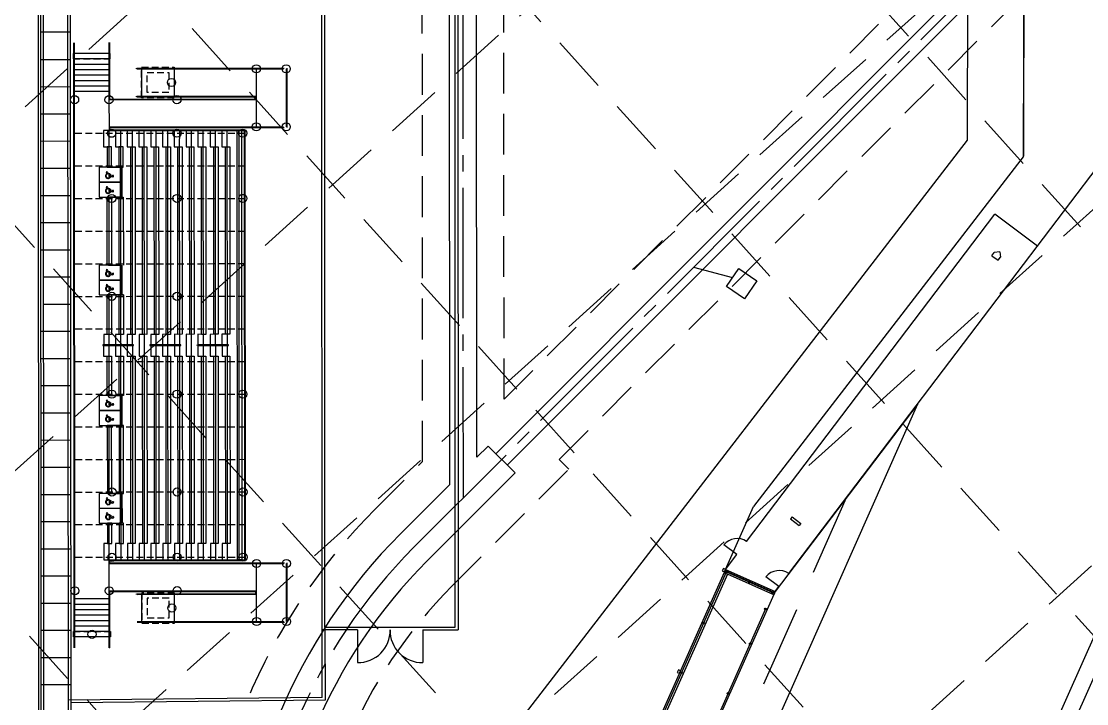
# Model space of a CAD drawing. Header units: inches. Extents: x 5194 to 8721, y 2249 to 5862.
# Drawn here: x 7253.5 to 7449.5, y 3494.7 to 3620.2 of the extents above; entities that cross this region are included whole.
import ezdxf

# ---------------------------------------------------------------- set-up
doc = ezdxf.new("R2010")
doc.units = ezdxf.units.IN
doc.header["$LTSCALE"] = 60
doc.header["$MEASUREMENT"] = 0
for name, pattern in [('03139 BASE$0$HIDDEN', [0.375, 0.25, -0.125]), ('DASHED2', [0.375, 0.25, -0.125]), ('HIDDEN', [0.375, 0.25, -0.125]), ('HIDDEN2', [0.1875, 0.125, -0.0625]), ('SCENT', [0.55, 0.4, -0.05, 0.05, -0.05])]:
    doc.linetypes.add(name, pattern=pattern)
for name, color, linetype in [('03139 BASE$0$A-CURB', 7, 'Continuous'), ('03139 BASE$0$A2ROOF-DS', 7, '03139 BASE$0$HIDDEN'), ('03139 BASE$0$AS-BLEACHERS', 7, 'Continuous'), ('03139 BASE$0$AS-FENCE', 7, 'FENCELINE1'), ('03139 BASE$0$AS-INFIELD', 8, 'Continuous'), ('03139 BASE$0$AS-PRK-SYM', 7, 'Continuous'), ('03139 BASE$0$AS-RISERS', 7, 'Continuous'), ('03139 BASE$0$AS-SEATS', 7, 'Continuous'), ('03139 BASE$0$AS-SLAB-BELOW', 7, '03139 BASE$0$HIDDEN'), ('03139 BASE$0$AS-STRINGER', 7, '03139 BASE$0$HIDDEN'), ('03139 BASE$0$AS-TRACK-CURB', 7, 'Continuous'), ('03139 BASE$0$AS-TRACK-STRIPE', 253, 'Continuous'), ('03139 BASE$0$AS-WALK', 7, 'Continuous'), ('03139 BASE$0$AS-WALKJOINTS', 253, 'Continuous'), ('03139 BASE$0$CCURB', 7, 'Continuous'), ('03139 BASE$0$CWALK', 7, 'Continuous'), ('03139 BASE$0$DUGOUT', 7, 'Continuous'), ('03139 BASE$0$pinlet', 7, 'Continuous'), ('03139 BASE$0$STRUCTURAL', 8, 'Continuous'), ('03139 BASE$0$WALL', 7, 'Continuous'), ('03139 TOPO$0$EP', 7, 'Continuous'), ('grid', 254, 'HIDDEN'), ('Pstm', 7, 'Continuous'), ('pstmcl', 8, 'SCENT'), ('stm-easement', 7, 'HIDDEN2')]:
    doc.layers.add(name, color=color, linetype=linetype)
doc.linetypes.add('FENCELINE1', pattern='A,0.25,-0.1,[133,ltypeshp.shx,S=0.1,R=0,X=-0.1,Y=0],-0.1,1', length=1.45)

# ---------------------------------------------------------------- blocks, each defined once
blk = doc.blocks.new('03139 BASE$0$football')
at = {"layer": '03139 BASE$0$AS-BLEACHERS'}
for centre in [(1105.8, 1868.2), (1061.6, 1819.1), (1200.9, 1782.5), (1156.7, 1733.4), (1147, 1701.8), (958.5, 1660), (994.8, 1643.4), (1049.7, 1593.9), (1254, 1605.4), (894.4, 1532), (1156.7, 1497.5), (843.5, 1475.6), (953.3, 1486.9), (1060.3, 1390.5), (1317.1, 1352.9), (1574.8, 1316.1), (1220.7, 1245.9), (1477.6, 1208.2), (1735.3, 1171.5), (1916.9, 1137), (1381.2, 1101.3), (1842.2, 1075.1), (1872.7, 1088), (1638, 1063.6), (2012, 1051.3), (1967.8, 1002.3), (1541.6, 956.7), (1745, 967.2), (1799.9, 917.6), (1820.1, 883.3), (1648.6, 860.2), (1699.5, 806.2), (1648.6, 749.8), (1745.4, 713.7)]:
    blk.add_circle(centre, 9, dxfattribs=at)
at = {"layer": '03139 BASE$0$AS-FENCE', "ltscale": 0.25}
blk.add_line((1843.1, 555), (597.5, 1677.8), dxfattribs=at)
at = {"layer": '03139 BASE$0$AS-PRK-SYM'}
for p, q in [((1008.4, 1421.9), (1009.5, 1422.5)), ((1008.4, 1421.9), (1009.8, 1419.1)), ((1009.5, 1422.5), (1010.4, 1420.8)), ((1009.8, 1419.1), (1015.8, 1422.1)), ((1010.4, 1420.8), (1016, 1423.6)), ((1012.1, 1419.3), (1013.8, 1420.1)), ((1015.8, 1422.1), (1020.1, 1418.2)), ((1016, 1423.6), (1020, 1419.9)), ((1017.7, 1423.4), (1018.6, 1424.4)), ((1017.7, 1423.4), (1020.8, 1420.6)), ((1018.6, 1424.4), (1021.8, 1421.5)), ((1020.8, 1420.6), (1020, 1419.9)), ((1020.1, 1418.2), (1026.4, 1424.1)), ((1024.4, 1424), (1021.8, 1421.5)), ((1022.3, 1419.1), (1023.3, 1420.1)), ((1032.9, 1399.8), (1034, 1400.4)), ((1032.9, 1399.8), (1034.3, 1397)), ((1034, 1400.4), (1034.9, 1398.7)), ((1034.3, 1397), (1040.3, 1400)), ((1034.9, 1398.7), (1040.5, 1401.5)), ((1036.6, 1397.2), (1038.3, 1398)), ((1040.3, 1400), (1044.6, 1396.1)), ((1040.5, 1401.5), (1044.6, 1397.8)), ((1042.3, 1401.3), (1043.1, 1402.3)), ((1042.3, 1401.3), (1045.3, 1398.5)), ((1043.1, 1402.3), (1046.3, 1399.4)), ((1044.6, 1396.1), (1050.9, 1402)), ((1045.3, 1398.5), (1044.6, 1397.8)), ((1048.9, 1401.9), (1046.3, 1399.4)), ((1046.8, 1397), (1047.8, 1398)), ((1168.8, 1277.3), (1170, 1277.9)), ((1168.8, 1277.3), (1170.2, 1274.5)), ((1170, 1277.9), (1170.8, 1276.2)), ((1170.2, 1274.5), (1176.2, 1277.4)), ((1170.8, 1276.2), (1176.4, 1278.9)), ((1172.6, 1274.7), (1174.2, 1275.5)), ((1176.2, 1277.4), (1180.5, 1273.6)), ((1176.4, 1278.9), (1180.5, 1275.3)), ((1178.2, 1278.8), (1179, 1279.7)), ((1178.2, 1278.8), (1181.3, 1276)), ((1179, 1279.7), (1182.2, 1276.9)), ((1180.5, 1273.6), (1186.9, 1279.5)), ((1181.3, 1276), (1180.5, 1275.3)), ((1184.8, 1279.3), (1182.2, 1276.9)), ((1182.7, 1274.5), (1183.7, 1275.4)), ((1193.3, 1255.2), (1194.5, 1255.8)), ((1193.3, 1255.2), (1194.7, 1252.4)), ((1194.5, 1255.8), (1195.3, 1254.1)), ((1194.7, 1252.4), (1200.7, 1255.3)), ((1195.3, 1254.1), (1200.9, 1256.8)), ((1197.1, 1252.6), (1198.8, 1253.4)), ((1200.7, 1255.3), (1205, 1251.5)), ((1200.9, 1256.8), (1205, 1253.2)), ((1202.7, 1256.7), (1203.5, 1257.6)), ((1202.7, 1256.7), (1205.8, 1253.9)), ((1203.5, 1257.6), (1206.7, 1254.8)), ((1205, 1251.5), (1211.4, 1257.4)), ((1205.8, 1253.9), (1205, 1253.2)), ((1209.4, 1257.3), (1206.7, 1254.8)), ((1207.2, 1252.4), (1208.2, 1253.3)), ((1382.7, 1084.5), (1383.9, 1085)), ((1382.7, 1084.5), (1384.1, 1081.6)), ((1383.9, 1085), (1384.7, 1083.3)), ((1384.1, 1081.6), (1390.1, 1084.6)), ((1384.7, 1083.3), (1390.3, 1086.1)), ((1386.5, 1081.9), (1388.2, 1082.7)), ((1390.1, 1084.6), (1394.4, 1080.7)), ((1390.3, 1086.1), (1394.4, 1082.4)), ((1392.1, 1086), (1393, 1086.9)), ((1392.1, 1086), (1395.2, 1083.2)), ((1393, 1086.9), (1396.1, 1084)), ((1394.4, 1080.7), (1400.8, 1086.7)), ((1395.2, 1083.2), (1394.4, 1082.4)), ((1398.8, 1086.5), (1396.1, 1084)), ((1396.6, 1081.7), (1397.6, 1082.6)), ((1407.3, 1062.4), (1408.4, 1062.9)), ((1407.3, 1062.4), (1408.7, 1059.5)), ((1408.4, 1062.9), (1409.2, 1061.2)), ((1408.7, 1059.5), (1414.6, 1062.5)), ((1409.2, 1061.2), (1414.8, 1064)), ((1411, 1059.8), (1412.7, 1060.6)), ((1414.6, 1062.5), (1418.9, 1058.6)), ((1414.8, 1064), (1418.9, 1060.3)), ((1416.6, 1063.9), (1417.5, 1064.8)), ((1416.6, 1063.9), (1419.7, 1061.1)), ((1417.5, 1064.8), (1420.6, 1062)), ((1418.9, 1058.6), (1425.3, 1064.6)), ((1419.7, 1061.1), (1418.9, 1060.3)), ((1423.3, 1064.4), (1420.6, 1062)), ((1421.1, 1059.6), (1422.1, 1060.5)), ((1545.2, 938.7), (1550.8, 941.5)), ((1550.8, 941.5), (1554.8, 937.8)), ((1552.5, 941.3), (1553.4, 942.3)), ((1552.5, 941.3), (1555.6, 938.6)), ((1553.4, 942.3), (1556.6, 939.4)), ((1554.8, 936.1), (1561.2, 942)), ((1559.2, 941.9), (1556.6, 939.4)), ((1543.2, 939.9), (1544.3, 940.4)), ((1543.2, 939.9), (1544.6, 937)), ((1544.3, 940.4), (1545.2, 938.7)), ((1544.6, 937), (1550.6, 940)), ((1546.9, 937.2), (1548.6, 938.1)), ((1550.6, 940), (1554.8, 936.1)), ((1555.6, 938.6), (1554.8, 937.8)), ((1557.1, 937), (1558.1, 938)), ((1567.7, 917.8), (1568.8, 918.3)), ((1567.7, 917.8), (1569.1, 914.9)), ((1568.8, 918.3), (1569.7, 916.6)), ((1569.1, 914.9), (1575.1, 917.9)), ((1569.7, 916.6), (1575.3, 919.4)), ((1575.1, 917.9), (1579.4, 914)), ((1575.3, 919.4), (1579.3, 915.7)), ((1577.1, 919.2), (1577.9, 920.2)), ((1577.1, 919.2), (1580.1, 916.5)), ((1577.9, 920.2), (1581.1, 917.3)), ((1579.4, 914), (1585.7, 919.9)), ((1583.7, 919.8), (1581.1, 917.3)), ((1571.4, 915.1), (1573.1, 916)), ((1580.1, 916.5), (1579.3, 915.7)), ((1581.6, 914.9), (1582.6, 915.9))]:
    blk.add_line(p, q, dxfattribs=at)
for centre, radius, start, end in [((1017.8, 1417.9), 5.88, 165.8522, 21.7802), ((1017.8, 1417.9), 4.61, 150.5253, 15.5378), ((1025.3, 1425.3), 1.6, 312.9719, 234.9473), ((1042.3, 1395.8), 5.88, 165.8522, 21.7802), ((1042.3, 1395.8), 4.61, 150.5253, 15.5378), ((1049.8, 1403.2), 1.6, 312.9719, 234.9473), ((1178.3, 1273.2), 5.88, 165.8522, 21.7802), ((1178.3, 1273.2), 4.61, 150.5253, 15.5378), ((1185.8, 1280.7), 1.6, 312.9719, 234.9473), ((1202.8, 1251.2), 5.88, 165.8522, 21.7802), ((1202.8, 1251.2), 4.61, 150.5253, 15.5378), ((1210.3, 1258.6), 1.6, 312.9719, 234.9473), ((1392.2, 1080.4), 5.88, 165.8522, 21.7802), ((1392.2, 1080.4), 4.61, 150.5253, 15.5378), ((1399.7, 1087.8), 1.6, 312.9719, 234.9473), ((1416.7, 1058.3), 5.88, 165.8522, 21.7802), ((1416.7, 1058.3), 4.61, 150.5253, 15.5378), ((1424.2, 1065.7), 1.6, 312.9719, 234.9473), ((1560.1, 943.2), 1.6, 312.9719, 234.9473), ((1552.6, 935.8), 5.88, 165.8522, 21.7802), ((1552.6, 935.8), 4.61, 150.5253, 15.5378), ((1584.6, 921.1), 1.6, 312.9719, 234.9473), ((1577.1, 913.7), 5.88, 165.8522, 21.7802), ((1577.1, 913.7), 4.61, 150.5253, 15.5378)]:
    blk.add_arc(centre, radius, start, end, dxfattribs=at)
at = {"layer": '03139 BASE$0$AS-RISERS'}
for p, q in [((883.7, 1624.1), (1101.7, 1865.8)), ((884.9, 1623.1), (1101.8, 1863.7)), ((1105.7, 1870.3), (1203, 1782.6)), ((1105.8, 1868.2), (1200.9, 1782.5)), ((1061.6, 1819.1), (1106.2, 1779)), ((895.1, 1535.1), (1110, 1773.5)), ((895.2, 1533), (1112.1, 1773.6)), ((929.4, 1582.9), (1106.2, 1779)), ((930.5, 1581.9), (1106.3, 1776.8)), ((939.8, 1492.8), (1196.9, 1778)), ((941.9, 1492.9), (1199, 1778.1)), ((1106.2, 1779), (1112.1, 1773.6)), ((1106.3, 1776.8), (1110, 1773.5)), ((1112.1, 1773.6), (1156.7, 1733.4)), ((945.6, 1489.5), (1145.1, 1710.9)), ((945.7, 1487.4), (1145.2, 1708.8)), ((1841.3, 1065.1), (1137.2, 1699.9)), ((1851.5, 1074.1), (1145.1, 1710.9)), ((1849.4, 1074), (1145.2, 1708.8)), ((940.3, 1684.5), (984.8, 1644.3)), ((940.3, 1684.5), (984.8, 1644.3)), ((1119.8, 1680.5), (1111.7, 1671.6)), ((1111.7, 1671.6), (1138.5, 1647.5)), ((1146.5, 1656.4), (1119.8, 1680.5)), ((1102.4, 1661.2), (1094.3, 1652.3)), ((1094.3, 1652.3), (1121.1, 1628.2)), ((1129.1, 1637.1), (1102.4, 1661.2)), ((1138.5, 1647.5), (1146.5, 1656.4)), ((1454, 1379.2), (1146.5, 1656.4)), ((882.9, 1623.1), (884, 1622.1)), ((892.1, 1631), (936.6, 1590.9)), ((892.1, 1631), (936.6, 1590.9)), ((1084.1, 1641), (1076.1, 1632.1)), ((1076.1, 1632.1), (1102.8, 1608)), ((1110.9, 1616.9), (1084.1, 1641)), ((1121.1, 1628.2), (1129.1, 1637.1)), ((1436.6, 1359.9), (1129.1, 1637.1)), ((818.6, 1600.3), (767.7, 1543.9)), ((800.8, 1616.4), (894.4, 1532)), ((801.8, 1617.5), (894.2, 1534.1)), ((1049.3, 1602.4), (1041.3, 1593.5)), ((1076, 1578.3), (1049.3, 1602.4)), ((1066.7, 1621.7), (1058.7, 1612.8)), ((1058.7, 1612.8), (1085.4, 1588.7)), ((1093.5, 1597.6), (1066.7, 1621.7)), ((1102.8, 1608), (1110.9, 1616.9)), ((1418.4, 1339.7), (1110.9, 1616.9)), ((827.5, 1592.3), (776.6, 1535.8)), ((836.4, 1584.3), (785.5, 1527.8)), ((845.3, 1576.2), (794.4, 1519.8)), ((928.6, 1581.9), (929.7, 1580.9)), ((1031.9, 1583.1), (1023.9, 1574.1)), ((1058.6, 1559), (1031.9, 1583.1)), ((1041.3, 1593.5), (1068, 1569.4)), ((1068, 1569.4), (1076, 1578.3)), ((1383.6, 1301.1), (1076, 1578.3)), ((1085.4, 1588.7), (1093.5, 1597.6)), ((1401, 1320.4), (1093.5, 1597.6)), ((1741.2, 664.3), (748.9, 1558.8)), ((1742.2, 665.4), (749.9, 1559.9)), ((854.2, 1568.2), (803.4, 1511.7)), ((863.2, 1560.1), (812.3, 1503.7)), ((1014.5, 1563.7), (1006.5, 1554.8)), ((1006.5, 1554.8), (1033.2, 1530.7)), ((1041.2, 1539.6), (1014.5, 1563.7)), ((1023.9, 1574.1), (1050.6, 1550)), ((1050.6, 1550), (1058.6, 1559)), ((1366.1, 1281.8), (1058.6, 1559)), ((872.1, 1552.1), (821.2, 1495.7)), ((881, 1544.1), (830.1, 1487.6)), ((894.4, 1532), (938.9, 1491.9)), ((997.1, 1544.4), (989, 1535.5)), ((989, 1535.5), (1015.8, 1511.4)), ((1023.8, 1520.3), (997.1, 1544.4)), ((1033.2, 1530.7), (1041.2, 1539.6)), ((1348.7, 1262.4), (1041.2, 1539.6)), ((962.3, 1505.8), (954.2, 1496.9)), ((989, 1481.7), (962.3, 1505.8)), ((979.7, 1525.1), (971.6, 1516.2)), ((971.6, 1516.2), (998.4, 1492.1)), ((1006.4, 1501), (979.7, 1525.1)), ((1015.8, 1511.4), (1023.8, 1520.3)), ((1331.3, 1243.1), (1023.8, 1520.3)), ((944.9, 1486.5), (936.8, 1477.6)), ((938.9, 1491.9), (944.9, 1486.5)), ((941, 1492), (944.7, 1488.6)), ((971.6, 1462.4), (944.9, 1486.5)), ((954.2, 1496.9), (981, 1472.8)), ((998.4, 1492.1), (1006.4, 1501)), ((1313.9, 1223.8), (1006.4, 1501)), ((936.8, 1477.6), (963.6, 1453.5)), ((963.6, 1453.5), (971.6, 1462.4)), ((1005, 1432.3), (971.6, 1462.4)), ((981, 1472.8), (989, 1481.7)), ((1022.4, 1451.6), (989, 1481.7)), ((1021.8, 1450.8), (1002.4, 1429.3)), ((1004, 1431.1), (1021.4, 1450.5)), ((1005, 1432.3), (1022.4, 1451.6)), ((1021.4, 1450.5), (1070.5, 1406.3)), ((1021.4, 1450.5), (1070.5, 1406.3)), ((1073.5, 1409.6), (1024.5, 1453.8)), ((1070.5, 1406.3), (1053.1, 1386.9)), ((1071.5, 1407.4), (1054.1, 1388.1)), ((1165.5, 1287.6), (1054.1, 1388.1)), ((1182.9, 1306.9), (1071.5, 1407.4)), ((1472.6, 1365.2), (1427.1, 1314.7)), ((1454, 1379.2), (1446, 1370.3)), ((1446, 1370.3), (1481.6, 1338.2)), ((1489.7, 1347.1), (1454, 1379.2)), ((1473.7, 1364.2), (1472.6, 1365.2)), ((1428.2, 1313.7), (1473.7, 1364.2)), ((1436.6, 1359.9), (1428.6, 1351)), ((1428.6, 1351), (1464.2, 1318.9)), ((1472.3, 1327.8), (1436.6, 1359.9)), ((1481.6, 1338.2), (1489.7, 1347.1)), ((1797.2, 1069.9), (1489.7, 1347.1)), ((1401, 1320.4), (1392.9, 1311.5)), ((1436.6, 1288.2), (1401, 1320.4)), ((1418.4, 1339.7), (1410.3, 1330.8)), ((1410.3, 1330.8), (1446, 1298.6)), ((1454, 1307.6), (1418.4, 1339.7)), ((1464.2, 1318.9), (1472.3, 1327.8)), ((1779.8, 1050.6), (1472.3, 1327.8)), ((1182.2, 1306.2), (1162.8, 1284.7)), ((1164.5, 1286.5), (1181.9, 1305.8)), ((1165.5, 1287.6), (1182.9, 1306.9)), ((1181.9, 1305.8), (1230.9, 1261.6)), ((1181.9, 1305.8), (1230.9, 1261.6)), ((1233.9, 1265), (1184.9, 1309.2)), ((1383.6, 1301.1), (1375.5, 1292.2)), ((1419.2, 1268.9), (1383.6, 1301.1)), ((1392.9, 1311.5), (1428.6, 1279.3)), ((1426.3, 1313.7), (1427.4, 1312.7)), ((1446, 1298.6), (1454, 1307.6)), ((1761.5, 1030.4), (1454, 1307.6)), ((1402.2, 1287), (1356.6, 1236.5)), ((1357.7, 1235.5), (1403.3, 1286)), ((1366.1, 1281.8), (1358.1, 1272.8)), ((1358.1, 1272.8), (1393.8, 1240.7)), ((1401.8, 1249.6), (1366.1, 1281.8)), ((1375.5, 1292.2), (1411.2, 1260)), ((1403.3, 1286), (1402.2, 1287)), ((1428.6, 1279.3), (1436.6, 1288.2)), ((1744.1, 1011), (1436.6, 1288.2)), ((1235.6, 1266.8), (1211.8, 1240.5)), ((1230.9, 1261.6), (1213.5, 1242.3)), ((1296.5, 1204.5), (1231.9, 1262.8)), ((1348.7, 1262.4), (1340.7, 1253.5)), ((1340.7, 1253.5), (1376.4, 1221.4)), ((1384.4, 1230.3), (1348.7, 1262.4)), ((1393.8, 1240.7), (1401.8, 1249.6)), ((1709.3, 972.4), (1401.8, 1249.6)), ((1411.2, 1260), (1419.2, 1268.9)), ((1726.7, 991.7), (1419.2, 1268.9)), ((1279.1, 1185.2), (1214.5, 1243.4)), ((1313.9, 1223.8), (1305.9, 1214.9)), ((1349.6, 1191.7), (1313.9, 1223.8)), ((1331.3, 1243.1), (1323.3, 1234.2)), ((1323.3, 1234.2), (1358.9, 1202.1)), ((1367, 1211), (1331.3, 1243.1)), ((1356.6, 1236.5), (1357.7, 1235.5)), ((1376.4, 1221.4), (1384.4, 1230.3)), ((1691.9, 953.1), (1384.4, 1230.3)), ((1314.8, 1153.1), (1245.7, 1215.3)), ((1332.5, 1209.7), (1287, 1159.2)), ((1288.1, 1158.2), (1333.6, 1208.7)), ((1296.5, 1204.5), (1288.5, 1195.6)), ((1332.2, 1172.4), (1296.5, 1204.5)), ((1305.9, 1214.9), (1341.5, 1182.8)), ((1333.6, 1208.7), (1332.5, 1209.7)), ((1358.9, 1202.1), (1367, 1211)), ((1674.5, 933.8), (1367, 1211)), ((1740.2, 1172.4), (1686.7, 1220.6)), ((1282.8, 1189.3), (1271.1, 1176.3)), ((1271.1, 1176.3), (1306.7, 1144.1)), ((1314.8, 1153.1), (1279.1, 1185.2)), ((1288.5, 1195.6), (1324.1, 1163.5)), ((1341.5, 1182.8), (1349.6, 1191.7)), ((1657.1, 914.5), (1349.6, 1191.7)), ((1287, 1159.2), (1288.1, 1158.2)), ((1306.7, 1144.1), (1314.8, 1153.1)), ((1377.1, 1096.8), (1314.8, 1153.1)), ((1324.1, 1163.5), (1332.2, 1172.4)), ((1394.6, 1116.1), (1332.2, 1172.4)), ((1655.7, 849.5), (1912.8, 1134.7)), ((1655.8, 847.3), (1912.9, 1132.6)), ((2014.1, 1051.4), (1916.8, 1139.1)), ((2012, 1051.3), (1916.9, 1137)), ((1396.1, 1113.4), (1376.7, 1091.8)), ((1378.4, 1093.7), (1395.8, 1113)), ((1379.4, 1094.8), (1396.8, 1114.1)), ((1395.8, 1113), (1444.8, 1068.8)), ((1395.8, 1113), (1444.8, 1068.8)), ((1447.8, 1072.1), (1398.8, 1116.3)), ((1917.3, 1047.8), (1872.7, 1088)), ((1444.8, 1068.8), (1427.4, 1049.5)), ((1445.8, 1069.9), (1428.4, 1050.6)), ((1557.2, 969.5), (1445.8, 1069.9)), ((1649.8, 852.7), (1849.4, 1074)), ((1652, 852.8), (1851.5, 1074.1)), ((1797.2, 1069.9), (1789.1, 1061)), ((1789.1, 1061), (1815.9, 1036.9)), ((1823.9, 1045.8), (1797.2, 1069.9)), ((1539.8, 950.2), (1428.4, 1050.6)), ((1700.3, 807.2), (1917.3, 1047.8)), ((1702.5, 807.3), (1917.4, 1045.7)), ((1745.3, 847.4), (1921.1, 1042.3)), ((1746.5, 846.4), (1923.2, 1042.5)), ((1779.8, 1050.6), (1771.7, 1041.7)), ((1771.7, 1041.7), (1798.5, 1017.6)), ((1806.5, 1026.5), (1779.8, 1050.6)), ((1791, 806.2), (2008, 1046.9)), ((1792.1, 805.2), (2010.1, 1047)), ((1815.9, 1036.9), (1823.9, 1045.8)), ((1923.2, 1042.5), (1917.3, 1047.8)), ((1921.1, 1042.3), (1917.4, 1045.7)), ((1967.8, 1002.3), (1923.2, 1042.5)), ((1761.5, 1030.4), (1753.5, 1021.4)), ((1753.5, 1021.4), (1780.2, 997.3)), ((1788.3, 1006.3), (1761.5, 1030.4)), ((1798.5, 1017.6), (1806.5, 1026.5)), ((1726.7, 991.7), (1718.7, 982.8)), ((1753.4, 967.6), (1726.7, 991.7)), ((1744.1, 1011), (1736.1, 1002.1)), ((1736.1, 1002.1), (1762.8, 978)), ((1770.9, 986.9), (1744.1, 1011)), ((1780.2, 997.3), (1788.3, 1006.3)), ((1556.6, 968.7), (1537.1, 947.2)), ((1538.8, 949.1), (1556.2, 968.4)), ((1539.8, 950.2), (1557.2, 969.5)), ((1556.2, 968.4), (1605.3, 924.2)), ((1556.2, 968.4), (1605.3, 924.2)), ((1608.3, 927.5), (1559.2, 971.7)), ((1709.3, 972.4), (1701.3, 963.5)), ((1736, 948.3), (1709.3, 972.4)), ((1718.7, 982.8), (1745.4, 958.7)), ((1745.4, 958.7), (1753.4, 967.6)), ((1762.8, 978), (1770.9, 986.9)), ((1691.9, 953.1), (1683.9, 944.2)), ((1683.9, 944.2), (1710.6, 920.1)), ((1718.6, 929), (1691.9, 953.1)), ((1701.3, 963.5), (1728, 939.4)), ((1728, 939.4), (1736, 948.3)), ((1639.7, 895.2), (1606.3, 925.3)), ((1660.8, 918.6), (1649, 905.6)), ((1674.5, 933.8), (1666.5, 924.9)), ((1666.5, 924.9), (1693.2, 900.8)), ((1701.2, 909.7), (1674.5, 933.8)), ((1710.6, 920.1), (1718.6, 929)), ((1622.3, 875.9), (1588.8, 906)), ((1639.7, 895.2), (1631.6, 886.3)), ((1666.4, 871.1), (1639.7, 895.2)), ((1649, 905.6), (1675.8, 881.5)), ((1683.8, 890.4), (1657.1, 914.5)), ((1693.2, 900.8), (1701.2, 909.7)), ((1846.4, 867.7), (1801.9, 907.8)), ((1622.3, 875.9), (1614.2, 867)), ((1649, 851.8), (1622.3, 875.9)), ((1631.6, 886.3), (1658.4, 862.2)), ((1658.4, 862.2), (1666.4, 871.1)), ((1675.8, 881.5), (1683.8, 890.4)), ((1614.2, 867), (1641, 842.8)), ((1641, 842.8), (1649, 851.8)), ((1654.9, 846.4), (1649, 851.8)), ((1654.8, 848.5), (1651.1, 851.9)), ((1798.2, 814.2), (1753.7, 854.4)), ((1699.5, 806.2), (1654.9, 846.4)), ((1745.6, 845.4), (1744.5, 846.4)), ((1793.1, 721.9), (1699.5, 806.2)), ((1794.1, 723), (1701.6, 806.3)), ((1712.9, 794.2), (1662, 737.7)), ((1721.8, 786.1), (1670.9, 729.7)), ((1730.7, 778.1), (1679.8, 721.7)), ((1739.6, 770.1), (1688.7, 713.6)), ((1748.5, 762), (1697.6, 705.6)), ((1757.4, 754), (1706.6, 697.6)), ((1766.4, 746), (1715.5, 689.5)), ((1775.3, 737.9), (1724.4, 681.5)), ((1794.1, 723), (1793.1, 721.9))]:
    blk.add_line(p, q, dxfattribs=at)
at = {"layer": '03139 BASE$0$AS-SEATS'}
for p, q in [((1134.5, 1696.9), (1140.9, 1703.9)), ((1838.7, 1062.1), (1134.5, 1696.9)), ((1140.9, 1703.9), (1845, 1069.2)), ((1143.8, 1653.5), (1150.2, 1660.5)), ((1451.3, 1376.3), (1143.8, 1653.5)), ((1150.2, 1660.5), (1457.7, 1383.3)), ((1126.4, 1634.2), (1132.8, 1641.2)), ((1433.9, 1357), (1126.4, 1634.2)), ((1132.8, 1641.2), (1440.3, 1364)), ((1090.8, 1594.6), (1097.1, 1601.7)), ((1097.1, 1601.7), (1404.6, 1324.5)), ((1108.2, 1613.9), (1114.5, 1621)), ((1415.7, 1336.7), (1108.2, 1613.9)), ((1114.5, 1621), (1422.1, 1343.8)), ((1073.4, 1575.3), (1079.7, 1582.3)), ((1079.7, 1582.3), (1387.2, 1305.2)), ((1398.3, 1317.4), (1090.8, 1594.6)), ((1056, 1556), (1062.3, 1563)), ((1363.5, 1278.8), (1056, 1556)), ((1062.3, 1563), (1369.8, 1285.8)), ((1380.9, 1298.1), (1073.4, 1575.3)), ((1038.6, 1536.7), (1044.9, 1543.7)), ((1346.1, 1259.5), (1038.6, 1536.7)), ((1044.9, 1543.7), (1352.4, 1266.5)), ((1021.1, 1517.4), (1027.5, 1524.4)), ((1328.6, 1240.2), (1021.1, 1517.4)), ((1027.5, 1524.4), (1335, 1247.2)), ((992.7, 1485.8), (986.3, 1478.7)), ((1026.1, 1455.7), (992.7, 1485.8)), ((1003.7, 1498), (1010.1, 1505.1)), ((1311.2, 1220.9), (1003.7, 1498)), ((1311.2, 1220.9), (1003.7, 1498)), ((1010.1, 1505.1), (1317.6, 1227.9)), ((975.3, 1466.5), (968.9, 1459.4)), ((968.9, 1459.4), (1002.3, 1429.3)), ((1008.7, 1436.4), (975.3, 1466.5)), ((986.3, 1478.7), (1019.7, 1448.6)), ((1022.4, 1451.6), (990.3, 1415.9)), ((1002.3, 1429.3), (1008.7, 1436.4)), ((1019.7, 1448.6), (1026.1, 1455.7)), ((1047, 1429.5), (1022.4, 1451.6)), ((1024.5, 1453.8), (1023.4, 1452.7)), ((1023.4, 1452.7), (1071.4, 1409.5)), ((1023.4, 1452.7), (1023.4, 1452.7)), ((1023.4, 1452.7), (1023.4, 1452.7)), ((1073.5, 1409.6), (1024.5, 1453.8)), ((990.3, 1415.9), (1014.8, 1393.8)), ((1047, 1429.5), (1014.8, 1393.8)), ((1014.8, 1393.8), (1047, 1429.5)), ((1071.5, 1407.4), (1047, 1429.5)), ((1068.8, 1404.4), (1075.1, 1411.5)), ((1075.1, 1411.5), (1186.6, 1311)), ((1014.8, 1393.8), (1039.3, 1371.7)), ((1039.3, 1371.7), (1071.5, 1407.4)), ((1051.4, 1385.1), (1057.7, 1392.1)), ((1057.7, 1392.1), (1169.2, 1291.7)), ((1180.2, 1304), (1068.8, 1404.4)), ((1180.2, 1304), (1068.8, 1404.4)), ((1071.4, 1409.5), (1071.4, 1409.5)), ((1071.4, 1409.5), (1072.5, 1408.5)), ((1072.5, 1408.5), (1073.5, 1409.6)), ((1162.8, 1284.7), (1051.4, 1385.1)), ((1162.8, 1284.7), (1051.4, 1385.1)), ((1457.7, 1383.3), (1451.3, 1376.3)), ((1422.1, 1343.8), (1415.7, 1336.7)), ((1440.3, 1364), (1433.9, 1357)), ((1487, 1344.1), (1493.4, 1351.2)), ((1794.5, 1066.9), (1487, 1344.1)), ((1493.4, 1351.2), (1800.9, 1074)), ((1404.6, 1324.5), (1398.3, 1317.4)), ((1469.6, 1324.8), (1476, 1331.9)), ((1777.1, 1047.6), (1469.6, 1324.8)), ((1476, 1331.9), (1783.5, 1054.7)), ((1182.9, 1306.9), (1150.7, 1271.3)), ((1207.4, 1284.8), (1182.9, 1306.9)), ((1183.9, 1308.1), (1231.8, 1264.9)), ((1233.9, 1265), (1184.9, 1309.2)), ((1387.2, 1305.2), (1380.9, 1298.1)), ((1451.3, 1304.6), (1457.7, 1311.6)), ((1758.8, 1027.4), (1451.3, 1304.6)), ((1457.7, 1311.6), (1765.2, 1034.4)), ((1150.7, 1271.3), (1175.3, 1249.2)), ((1169.2, 1291.7), (1162.8, 1284.7)), ((1207.4, 1284.8), (1175.3, 1249.2)), ((1175.3, 1249.2), (1207.4, 1284.8)), ((1231.9, 1262.8), (1207.4, 1284.8)), ((1369.8, 1285.8), (1363.5, 1278.8)), ((1416.5, 1266), (1422.9, 1273)), ((1422.9, 1273), (1730.4, 995.8)), ((1433.9, 1285.3), (1440.3, 1292.3)), ((1741.4, 1008.1), (1433.9, 1285.3)), ((1440.3, 1292.3), (1747.8, 1015.1)), ((1175.3, 1249.2), (1199.8, 1227.1)), ((1199.8, 1227.1), (1231.9, 1262.8)), ((1211.8, 1240.5), (1218.2, 1247.5)), ((1218.2, 1247.5), (1282.8, 1189.3)), ((1229.2, 1259.8), (1235.6, 1266.8)), ((1293.8, 1201.5), (1229.2, 1259.8)), ((1231.8, 1264.9), (1231.8, 1264.9)), ((1231.8, 1264.9), (1232.9, 1263.9)), ((1232.9, 1263.9), (1233.9, 1265)), ((1235.6, 1266.8), (1300.2, 1208.6)), ((1335, 1247.2), (1328.6, 1240.2)), ((1352.4, 1266.5), (1346.1, 1259.5)), ((1399.1, 1246.6), (1405.5, 1253.7)), ((1405.5, 1253.7), (1713, 976.5)), ((1724, 988.8), (1416.5, 1266)), ((1276.4, 1182.2), (1211.8, 1240.5)), ((1317.6, 1227.9), (1311.2, 1220.9)), ((1381.7, 1227.3), (1388.1, 1234.4)), ((1689.2, 950.1), (1381.7, 1227.3)), ((1388.1, 1234.4), (1695.6, 957.2)), ((1706.6, 969.5), (1399.1, 1246.6)), ((1300.2, 1208.6), (1293.8, 1201.5)), ((1364.3, 1208), (1370.7, 1215.1)), ((1671.8, 930.8), (1364.3, 1208)), ((1370.7, 1215.1), (1678.2, 937.9)), ((1329.5, 1169.4), (1335.8, 1176.5)), ((1335.8, 1176.5), (1400.5, 1118.2)), ((1346.9, 1188.7), (1353.3, 1195.8)), ((1654.4, 911.5), (1346.9, 1188.7)), ((1654.4, 911.5), (1346.9, 1188.7)), ((1353.3, 1195.8), (1660.8, 918.6)), ((1312.1, 1150.1), (1318.4, 1157.1)), ((1318.4, 1157.1), (1383.1, 1098.9)), ((1394.1, 1111.1), (1329.5, 1169.4)), ((1376.7, 1091.8), (1312.1, 1150.1)), ((1396.8, 1114.1), (1364.7, 1078.5)), ((1400.5, 1118.2), (1394.1, 1111.1)), ((1421.3, 1092), (1396.8, 1114.1)), ((1398.8, 1116.3), (1397.8, 1115.2)), ((1397.8, 1115.2), (1445.7, 1072)), ((1397.8, 1115.2), (1397.8, 1115.2)), ((1397.8, 1115.2), (1397.8, 1115.2)), ((1447.8, 1072.1), (1398.8, 1116.3)), ((1383.1, 1098.9), (1376.7, 1091.8)), ((1421.3, 1092), (1389.2, 1056.4)), ((1389.2, 1056.4), (1421.3, 1092)), ((1445.8, 1069.9), (1421.3, 1092)), ((1364.7, 1078.5), (1389.2, 1056.4)), ((1413.7, 1034.3), (1445.8, 1069.9)), ((1449.5, 1074), (1443.1, 1066.9)), ((1443.1, 1066.9), (1554.6, 966.5)), ((1445.7, 1072), (1445.7, 1072)), ((1445.7, 1072), (1446.8, 1071)), ((1446.8, 1071), (1447.8, 1072.1)), ((1560.9, 973.6), (1449.5, 1074)), ((1800.9, 1074), (1794.5, 1066.9)), ((1845, 1069.2), (1838.7, 1062.1)), ((1389.2, 1056.4), (1413.7, 1034.3)), ((1432.1, 1054.7), (1425.7, 1047.6)), ((1425.7, 1047.6), (1537.1, 947.2)), ((1543.5, 954.3), (1432.1, 1054.7)), ((1783.5, 1054.7), (1777.1, 1047.6)), ((1747.8, 1015.1), (1741.4, 1008.1)), ((1765.2, 1034.4), (1758.8, 1027.4)), ((1730.4, 995.8), (1724, 988.8)), ((1557.2, 969.5), (1525.1, 933.8)), ((1554.6, 966.5), (1560.9, 973.6)), ((1581.7, 947.4), (1557.2, 969.5)), ((1559.2, 971.7), (1558.2, 970.6)), ((1558.2, 970.6), (1606.1, 927.4)), ((1558.2, 970.6), (1558.2, 970.6)), ((1558.2, 970.6), (1558.2, 970.6)), ((1608.3, 927.5), (1559.2, 971.7)), ((1713, 976.5), (1706.6, 969.5)), ((1537.1, 947.2), (1543.5, 954.3)), ((1581.7, 947.4), (1549.6, 911.7)), ((1549.6, 911.7), (1581.7, 947.4)), ((1606.3, 925.3), (1581.7, 947.4)), ((1695.6, 957.2), (1689.2, 950.1)), ((1525.1, 933.8), (1549.6, 911.7)), ((1574.1, 889.6), (1606.3, 925.3)), ((1609.9, 929.4), (1603.6, 922.3)), ((1603.6, 922.3), (1637, 892.2)), ((1643.4, 899.3), (1609.9, 929.4)), ((1678.2, 937.9), (1671.8, 930.8)), ((1549.6, 911.7), (1574.1, 889.6)), ((1592.5, 910.1), (1586.2, 903)), ((1586.2, 903), (1619.6, 872.9)), ((1625.9, 880), (1592.5, 910.1)), ((1637, 892.2), (1643.4, 899.3)), ((1619.6, 872.9), (1625.9, 880))]:
    blk.add_line(p, q, dxfattribs=at)
at = {"layer": '03139 BASE$0$AS-SLAB-BELOW'}
for p, q in [((889.3, 1633.5), (937.5, 1687)), ((906.2, 1634.4), (938.4, 1670.1)), ((937.5, 1687), (987.6, 1641.8)), ((938.4, 1670.1), (970.7, 1641)), ((939.4, 1588.4), (889.3, 1633.5)), ((938.5, 1605.3), (906.2, 1634.4)), ((970.7, 1641), (938.5, 1605.3)), ((987.6, 1641.8), (939.4, 1588.4)), ((820.6, 1602.5), (765.7, 1541.6)), ((829.5, 1594.5), (820.6, 1602.5)), ((774.6, 1533.6), (829.5, 1594.5)), ((765.7, 1541.6), (774.6, 1533.6)), ((1799.1, 910.3), (1750.9, 856.9)), ((1849.2, 865.1), (1799.1, 910.3)), ((1800, 893.4), (1767.8, 857.7)), ((1832.3, 864.3), (1800, 893.4)), ((1750.9, 856.9), (1801, 811.7)), ((1767.8, 857.7), (1800.1, 828.6)), ((1800.1, 828.6), (1832.3, 864.3)), ((1801, 811.7), (1849.2, 865.1)), ((1713.5, 687.3), (1768.4, 748.2)), ((1777.3, 740.2), (1722.4, 679.3)), ((1768.4, 748.2), (1777.3, 740.2)), ((1722.4, 679.3), (1713.5, 687.3))]:
    blk.add_line(p, q, dxfattribs=at)
at = {"layer": '03139 BASE$0$AS-STRINGER'}
for p, q in [((899.3, 1427), (1149.7, 1704.8)), ((952.7, 1378.8), (1203.2, 1656.5)), ((1006.2, 1330.5), (1256.6, 1608.3)), ((1059.7, 1282.3), (1310.1, 1560.1)), ((1113.2, 1234.1), (1363.6, 1511.9)), ((1166.7, 1185.9), (1417.1, 1463.7)), ((1220.1, 1137.7), (1470.6, 1415.5)), ((1273.6, 1089.5), (1524, 1367.3)), ((1327.1, 1041.3), (1577.5, 1319.1)), ((1380.6, 993.1), (1631, 1270.9)), ((1434.1, 944.9), (1684.5, 1222.7)), ((1487.5, 896.7), (1737.9, 1174.5)), ((1541, 848.5), (1791.4, 1126.3)), ((1594.5, 800.3), (1844.9, 1078.1))]:
    blk.add_line(p, q, dxfattribs=at)
at = {"layer": '03139 BASE$0$AS-TRACK-CURB'}
for p, q in [((2661.9, -255.9), (-262.3, 2380.2)), ((2657.9, -260.3), (-266.4, 2375.7))]:
    blk.add_line(p, q, dxfattribs=at)
at = {"layer": '03139 BASE$0$AS-TRACK-STRIPE'}
blk.add_line((2654.6, -264), (-269.7, 2372), dxfattribs=at)
at = {"layer": '03139 BASE$0$AS-WALK'}
blk.add_line((2702.1, -211.3), (-222.2, 2424.7), dxfattribs=at)
at = {"layer": '03139 BASE$0$AS-WALKJOINTS'}
for p, q in [((727.2, 1569), (683, 1519.9)), ((727.6, 1479.8), (771.7, 1528.8)), ((772.1, 1439.6), (816.3, 1488.6)), ((816.7, 1399.4), (860.9, 1448.4)), ((861.3, 1359.2), (905.4, 1408.3)), ((905.8, 1319.1), (950, 1368.1)), ((950.4, 1278.9), (994.6, 1327.9)), ((995, 1238.7), (1039.1, 1287.7)), ((1039.5, 1198.5), (1083.7, 1247.6)), ((1088.1, 1162.8), (1128.3, 1207.4)), ((1132.7, 1122.7), (1172.8, 1167.2)), ((1173.2, 1078), (1217.4, 1127.1)), ((1217.8, 1037.9), (1262, 1086.9)), ((1262.3, 997.7), (1306.5, 1046.7)), ((1306.9, 957.5), (1351.1, 1006.5)), ((1351.5, 917.3), (1395.7, 966.4)), ((1396, 877.2), (1440.2, 926.2)), ((1440.6, 837), (1484.8, 886)), ((1485.2, 796.8), (1529.4, 845.8)), ((1529.7, 756.6), (1573.9, 805.7)), ((1574.3, 716.5), (1618.5, 765.5)), ((1618.9, 676.3), (1663.1, 725.3)), ((1663.4, 636.1), (1707.6, 685.1)), ((1708.5, 596.5), (1752.2, 645)), ((1752.6, 555.8), (1796.8, 604.8))]:
    blk.add_line(p, q, dxfattribs=at)

msp = doc.modelspace()

# ---------------------------------------------------------------- linework, layer by layer
at = {"layer": '03139 BASE$0$A-CURB', "ltscale": 100}
msp.add_line((7383.22, 3519.04), (7391.9, 3515.18), dxfattribs=at)
at = {"layer": '03139 BASE$0$A2ROOF-DS'}
for points in [[(7382.89, 3518.91), (7383.09, 3519.37), (7382.71, 3519.54), (7382.51, 3519.08)], [(7374.6, 3500.25), (7374.8, 3500.71), (7374.42, 3500.88), (7374.22, 3500.42)]]:
    msp.add_lwpolyline(points, close=True, dxfattribs=at)
at = {"layer": '03139 BASE$0$AS-FENCE', "ltscale": 0.25}
for p, q in [((7394.74, 3518.6), (7524.2, 3689.15)), ((7308.88, 3495.8), (7308.85, 3625.44)), ((7333.85, 3625.27), (7333.88, 3508.23)), ((7386.98, 3524.49), (7432.64, 3584.72)), ((7385.16, 3522.09), (7382.79, 3523.89)), ((7383.09, 3519.37), (7385.16, 3522.09)), ((7392.92, 3516.21), (7390.54, 3518.01)), ((7392.23, 3515.31), (7392.92, 3516.21)), ((7315.38, 3508.22), (7308.88, 3508.22)), ((7315.38, 3508.22), (7315.38, 3502.22)), ((7327.38, 3508.23), (7327.38, 3502.23)), ((7327.38, 3508.23), (7333.88, 3508.23)), ((7308.88, 3495.8), (7262.19, 3495.28))]:
    msp.add_line(p, q, dxfattribs=at)
at = {"layer": '03139 BASE$0$AS-FENCE'}
msp.add_line((7440.47, 3578.8), (7432.64, 3584.72), dxfattribs=at)
at = {"layer": '03139 BASE$0$AS-FENCE', "ltscale": 0.25}
for centre, radius, start, end in [((7385.2, 3521.88), 3.15, 55.7479, 140.2871), ((7392.96, 3516), 3.15, 55.7479, 140.2871), ((7315.5, 3508.11), 5.89, 268.8988, 1.1428), ((7327.26, 3508.11), 5.89, 178.8935, 271.1374)]:
    msp.add_arc(centre, radius, start, end, dxfattribs=at)
at = {"layer": '03139 BASE$0$AS-INFIELD'}
for p, q in [((7407.73, 3402.4), (7533.58, 3685.7)), ((7432.12, 3577.07), (7432.55, 3577.64)), ((7432.12, 3577.07), (7432.55, 3577.64)), ((7433.54, 3577.77), (7432.55, 3577.64)), ((7433.54, 3577.77), (7433.68, 3576.78)), ((7432.12, 3577.07), (7433.25, 3576.22)), ((7433.25, 3576.22), (7433.68, 3576.78)), ((7379.02, 3460.94), (7418.45, 3549.84)), ((7418.45, 3549.84), (7392.23, 3515.31)), ((7395.34, 3529.04), (7395.03, 3528.64)), ((7395.03, 3528.64), (7396.63, 3527.43)), ((7395.34, 3529.04), (7396.93, 3527.83)), ((7396.93, 3527.83), (7396.63, 3527.43)), ((7410.12, 3415.18), (7456.12, 3518.76)), ((7392.23, 3515.31), (7375.72, 3478.14))]:
    msp.add_line(p, q, dxfattribs=at)
at = {"layer": '03139 BASE$0$CCURB'}
for p, q in [((7309.38, 3508.72), (7309.28, 3884.25)), ((7333.38, 3508.73), (7333.35, 3630.73)), ((7309.38, 3508.72), (7333.38, 3508.73))]:
    msp.add_line(p, q, dxfattribs=at)
at = {"layer": '03139 BASE$0$CWALK', "ltscale": 100}
for p, q in [((7427.58, 3598.35), (7345.2, 3491.52)), ((7437.84, 3595.28), (7388.24, 3530.96)), ((7309.43, 3495.3), (7262.69, 3494.8))]:
    msp.add_line(p, q, dxfattribs=at)
at = {"layer": '03139 BASE$0$CWALK'}
for p, q in [((7383.09, 3519.37), (7388.24, 3530.96)), ((7309.4, 3508.72), (7309.41, 3495.3))]:
    msp.add_line(p, q, dxfattribs=at)
for points in [[(7438.14, 3693.71), (7437.84, 3595.28)], [(7427.72, 3678.12), (7427.54, 3598.3)], [(7437.98, 3631.5), (7437.92, 3595.39)]]:
    msp.add_lwpolyline(points, dxfattribs=at)
at = {"layer": '03139 BASE$0$DUGOUT'}
for p, q in [((7366.75, 3481.76), (7383.26, 3518.93)), ((7382.82, 3518.76), (7383.43, 3518.49)), ((7383.26, 3518.93), (7391.79, 3515.14)), ((7390.44, 3512.09), (7376.66, 3481.01))]:
    msp.add_line(p, q, dxfattribs=at)
at = {"layer": '03139 BASE$0$pinlet', "color": 5}
msp.add_lwpolyline([(7385.52, 3574.7), (7388.83, 3572.45), (7386.58, 3569.14), (7383.27, 3571.39)], close=True, dxfattribs=at)
at = {"layer": '03139 BASE$0$STRUCTURAL'}
for points in [[(7383.41, 3518.95), (7383.34, 3518.8, -0.414214), (7383.29, 3518.78), (7383.13, 3518.85, -0.414214), (7383.11, 3518.9), (7383.18, 3519.05, -0.414214), (7383.24, 3519.07), (7383.39, 3519.01, -0.414214), (7383.41, 3518.95)], [(7383.39, 3518.96), (7383.32, 3518.81, -0.414214), (7383.3, 3518.8), (7383.14, 3518.86, -0.414214), (7383.13, 3518.89), (7383.2, 3519.04, -0.414214), (7383.23, 3519.06), (7383.38, 3518.99, -0.414214), (7383.39, 3518.96)], [(7387.67, 3517.06), (7387.61, 3516.9, -0.414214), (7387.55, 3516.88), (7387.4, 3516.95, -0.414214), (7387.38, 3517.01), (7387.45, 3517.16, -0.414214), (7387.5, 3517.18), (7387.65, 3517.11, -0.414214), (7387.67, 3517.06)], [(7387.66, 3517.07), (7387.59, 3516.91, -0.414214), (7387.56, 3516.9), (7387.41, 3516.97, -0.414214), (7387.4, 3517), (7387.46, 3517.15, -0.414214), (7387.49, 3517.16), (7387.64, 3517.09, -0.414214), (7387.66, 3517.07)], [(7391.94, 3515.16), (7391.87, 3515.01, -0.414214), (7391.82, 3514.99), (7391.66, 3515.06, -0.414214), (7391.64, 3515.11), (7391.71, 3515.26, -0.414214), (7391.77, 3515.29), (7391.92, 3515.22, -0.414214), (7391.94, 3515.16)], [(7391.92, 3515.17), (7391.85, 3515.02, -0.414214), (7391.82, 3515.01), (7391.67, 3515.08, -0.414214), (7391.66, 3515.1), (7391.73, 3515.26, -0.414214), (7391.76, 3515.27), (7391.91, 3515.2, -0.414214), (7391.92, 3515.17)], [(7390.59, 3512.12), (7390.52, 3511.96, -0.414214), (7390.46, 3511.94), (7390.31, 3512.01, -0.414214), (7390.29, 3512.07), (7390.36, 3512.22, -0.414214), (7390.41, 3512.24), (7390.56, 3512.17, -0.414214), (7390.59, 3512.12)], [(7390.57, 3512.12), (7390.5, 3511.97, -0.414214), (7390.47, 3511.96), (7390.32, 3512.03, -0.414214), (7390.31, 3512.06), (7390.38, 3512.21, -0.414214), (7390.4, 3512.22), (7390.56, 3512.15, -0.414214), (7390.57, 3512.12)], [(7379.24, 3509.5), (7379.17, 3509.35, -0.414214), (7379.11, 3509.33), (7378.96, 3509.39, -0.414214), (7378.94, 3509.45), (7379.01, 3509.6, -0.414214), (7379.06, 3509.62), (7379.21, 3509.55, -0.414214), (7379.24, 3509.5)], [(7379.22, 3509.51), (7379.15, 3509.36, -0.414214), (7379.12, 3509.34), (7378.97, 3509.41, -0.414214), (7378.96, 3509.44), (7379.03, 3509.59, -0.414214), (7379.05, 3509.6), (7379.21, 3509.53, -0.414214), (7379.22, 3509.51)], [(7387.77, 3505.71), (7387.7, 3505.56, -0.414214), (7387.64, 3505.54), (7387.49, 3505.6, -0.414214), (7387.47, 3505.66), (7387.54, 3505.81, -0.414214), (7387.59, 3505.83), (7387.74, 3505.76, -0.414214), (7387.77, 3505.71)], [(7387.75, 3505.72), (7387.68, 3505.57, -0.414214), (7387.65, 3505.56), (7387.5, 3505.62, -0.414214), (7387.49, 3505.65), (7387.56, 3505.8, -0.414214), (7387.58, 3505.81), (7387.74, 3505.75, -0.414214), (7387.75, 3505.72)], [(7375.18, 3500.36), (7375.11, 3500.21, -0.414214), (7375.05, 3500.19), (7374.9, 3500.25, -0.414214), (7374.88, 3500.31), (7374.95, 3500.46, -0.414214), (7375, 3500.48), (7375.15, 3500.42, -0.414214), (7375.18, 3500.36)], [(7375.16, 3500.37), (7375.09, 3500.22, -0.414214), (7375.06, 3500.21), (7374.91, 3500.27, -0.414214), (7374.9, 3500.3), (7374.97, 3500.45, -0.414214), (7374.99, 3500.46), (7375.15, 3500.4, -0.414214), (7375.16, 3500.37)], [(7383.71, 3496.57), (7383.64, 3496.42, -0.414214), (7383.58, 3496.4), (7383.43, 3496.47, -0.414214), (7383.41, 3496.52), (7383.48, 3496.67, -0.414214), (7383.53, 3496.69), (7383.68, 3496.63, -0.414214), (7383.71, 3496.57)], [(7383.69, 3496.58), (7383.62, 3496.43, -0.414214), (7383.59, 3496.42), (7383.44, 3496.48, -0.414214), (7383.43, 3496.51), (7383.5, 3496.66, -0.414214), (7383.52, 3496.67), (7383.68, 3496.61, -0.414214), (7383.69, 3496.58)]]:
    msp.add_lwpolyline(points, format="xyb", close=True, dxfattribs=at)
at = {"layer": '03139 BASE$0$WALL'}
for p, q in [((7383.09, 3519.37), (7366.31, 3481.59)), ((7383.43, 3518.49), (7367.19, 3481.93)), ((7383.09, 3519.37), (7392.23, 3515.31)), ((7391.96, 3514.7), (7383.43, 3518.49)), ((7392.23, 3515.31), (7391.96, 3514.7))]:
    msp.add_line(p, q, dxfattribs=at)
at = {"layer": '03139 TOPO$0$EP'}
msp.add_lwpolyline([(5687.67, 4400.98, 0.000003), (5652.93, 4443.58, 0.000043)], format="xyb", dxfattribs=at)
at = {"layer": 'grid', "color": 252, "linetype": 'HIDDEN', "lineweight": 0, "ltscale": 0.7}
for p, q in [((5986.81, 5205.2), (7999.79, 2970.13)), ((5950.76, 5172.73), (7963.75, 2937.67)), ((5914.71, 5140.26), (7927.7, 2905.2)), ((5878.66, 5107.79), (7891.65, 2872.73)), ((5842.61, 5075.32), (7855.6, 2840.26)), ((7999.33, 4275.54), (6737.45, 3139.03)), ((8031.8, 4239.49), (6769.91, 3102.98)), ((8064.27, 4203.44), (6802.38, 3066.93)), ((8096.74, 4167.39), (6834.85, 3030.88)), ((8129.2, 4131.34), (6867.32, 2994.83))]:
    msp.add_line(p, q, dxfattribs=at)
at = {"layer": 'Pstm', "color": 5}
for p, q in [((7340.83, 3540.65), (7459.17, 3659.11)), ((7342.95, 3538.52), (7461.29, 3656.99)), ((7332.36, 3534.99), (7332.31, 3625.43)), ((7337.36, 3540), (7337.31, 3625.43)), ((7377.23, 3574.96), (7384.4, 3573.04)), ((7337.36, 3540), (7339.42, 3542.06)), ((7339.42, 3542.06), (7344.37, 3537.11)), ((7328.23, 3520.95), (7344.37, 3537.11)), ((7323.27, 3525.9), (7332.36, 3534.99))]:
    msp.add_line(p, q, dxfattribs=at)
at = {"layer": 'Pstm', "color": 5, "linetype": 'DASHED2'}
msp.add_line((7405.28, 3532.5), (7348.21, 3403.91), dxfattribs=at)
at = {"layer": 'Pstm', "color": 5}
for radius in [103.5, 96.5]:
    msp.add_arc((7396.5, 3452.75), radius, 135.0311, 179.689, dxfattribs=at)
at = {"layer": 'pstmcl', "color": 5}
for p, q in [((7325.75, 3523.42), (7617.37, 3815.36)), ((7334.86, 3532.55), (7334.81, 3625.43))]:
    msp.add_line(p, q, dxfattribs=at)
msp.add_arc((7396.5, 3452.75), 100, 135.0311, 179.689, dxfattribs=at)
at = {"layer": 'stm-easement'}
for p, q in [((7342.35, 3550.66), (7519.79, 3728.28)), ((7352.5, 3539.59), (7523.9, 3711.18)), ((7327.36, 3539.18), (7327.31, 3625.42)), ((7342.35, 3550.66), (7342.31, 3625.43)), ((7318.68, 3530.49), (7327.36, 3539.18)), ((7352.5, 3539.59), (7354.27, 3537.82)), ((7332.83, 3516.36), (7354.27, 3537.82))]:
    msp.add_line(p, q, dxfattribs=at)
for radius in [110, 90]:
    msp.add_arc((7396.5, 3452.75), radius, 135.0311, 179.689, dxfattribs=at)

# ---------------------------------------------------------------- block references
at = {"xscale": 0.08333333333333333, "yscale": 0.08333333333333333, "zscale": 0.08333333333333333, "rotation": 312.0635973777777}
msp.add_blockref('03139 BASE$0$football', (7124.95, 3575.56), dxfattribs=at)

doc.saveas('drawing.dxf')
